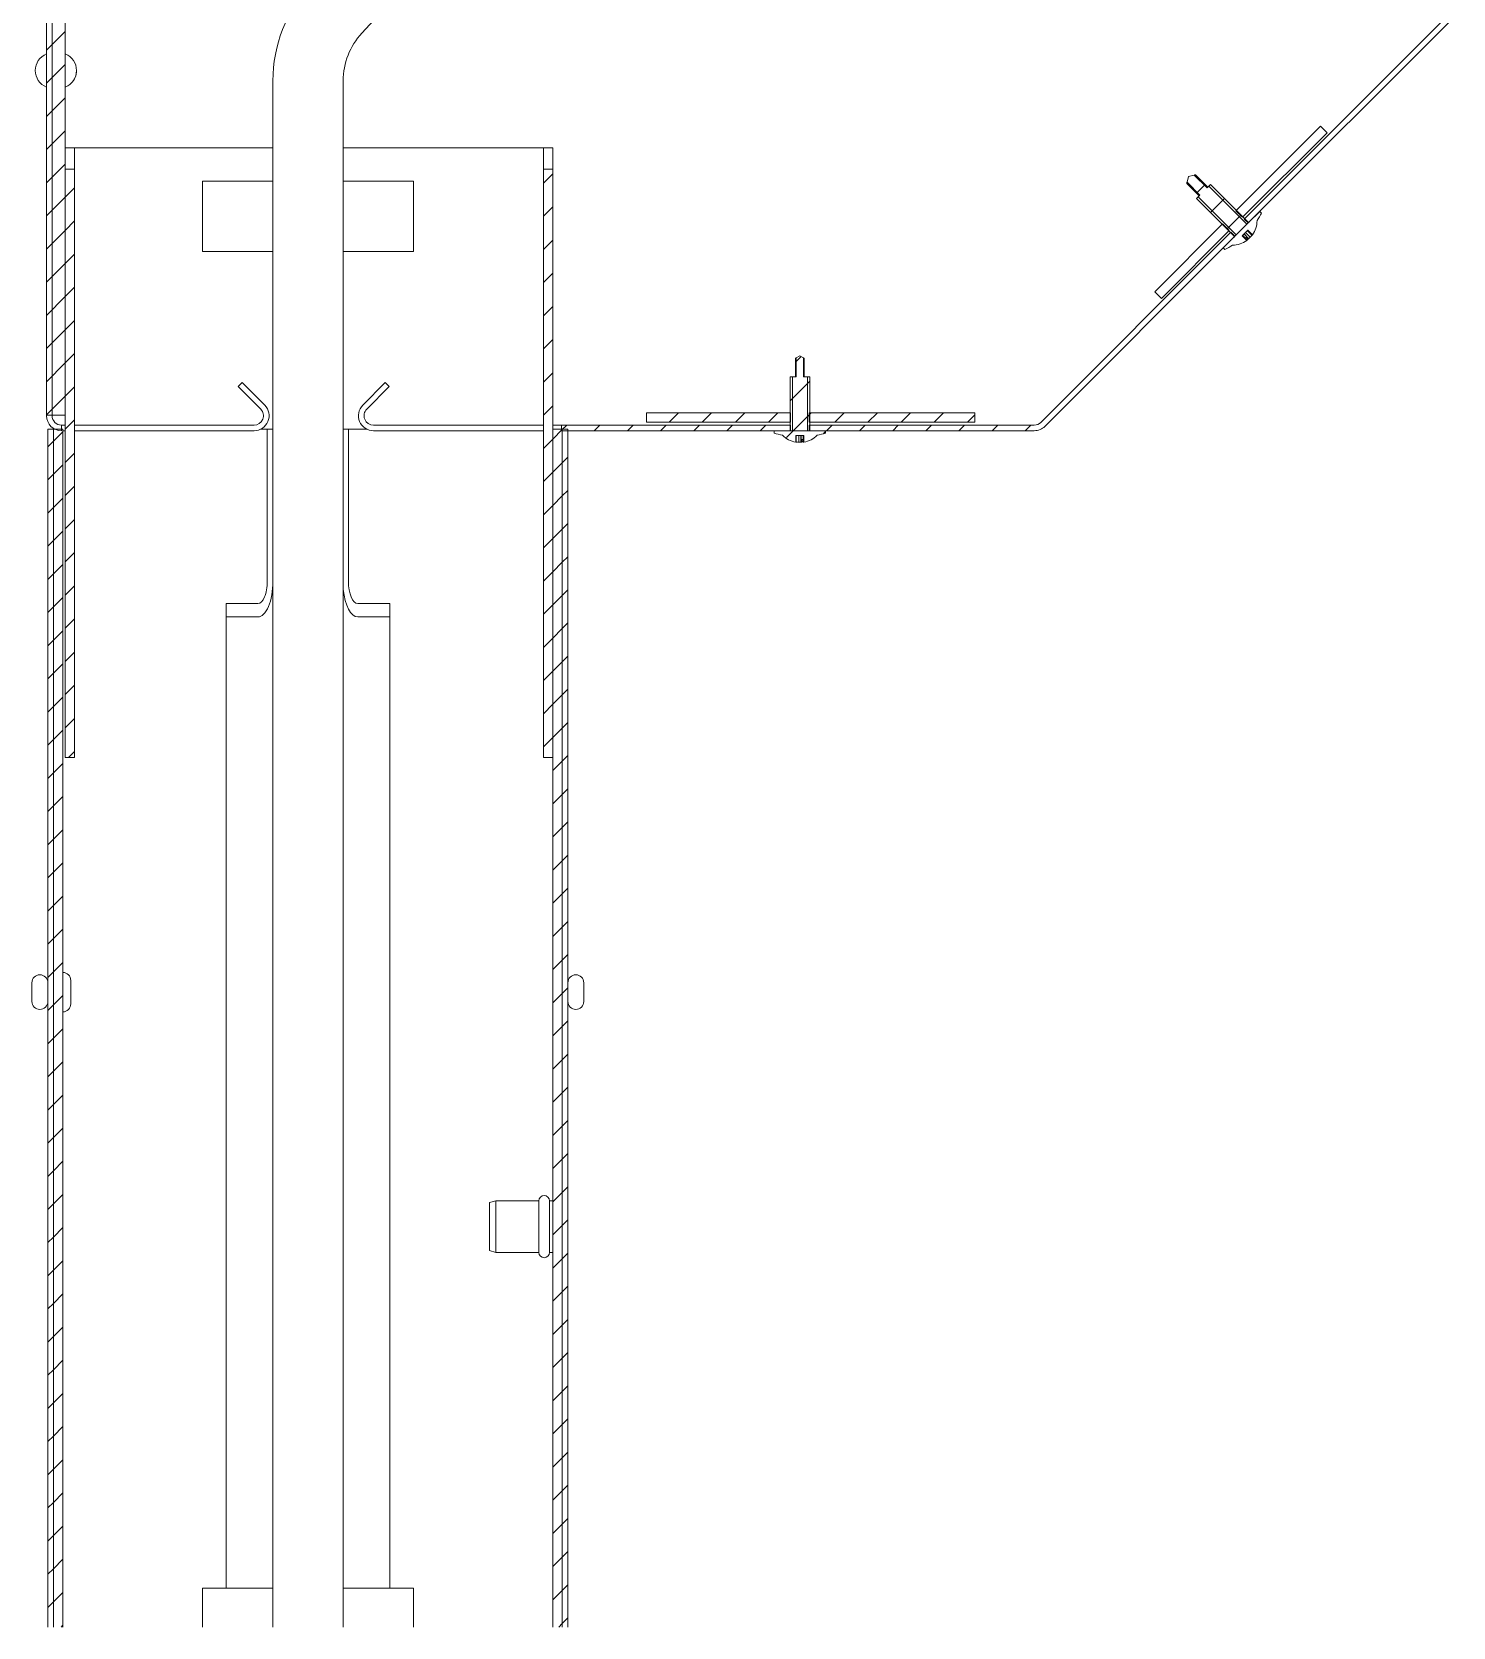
# Model space of a CAD drawing. Header units: millimetres. Extents: x 0 to 420, y 0 to 297.
# Drawn here: x 328.78 to 359.1, y 76.98 to 110.99 of the extents above; entities that cross this region are included whole.
import ezdxf

# ---------------------------------------------------------------- set-up
doc = ezdxf.new("R2010")
doc.units = ezdxf.units.MM
doc.linetypes.add('K5LT_DASHED', pattern=[6, 4, -2])
doc.linetypes.add('K5LT_THIN', pattern=[0])
doc.layers.add('Системный слой', color=7, linetype='Continuous')
pattern_1 = [(45, (0, 0), (-0.3535534, 0.3535534), [])]

msp = doc.modelspace()

# ---------------------------------------------------------------- hatches: boundary and pattern name
at = {"layer": 'Системный слой'}
h = msp.add_hatch(dxfattribs=at)
h.set_pattern_fill('Металл', angle=45, style=0, pattern_type=0)
h.set_pattern_definition(pattern_1)
h.paths.add_polyline_path([(329.09572, 132.16413), (329.21572, 132.16413), (329.2743, 132.30555), (329.41572, 132.36413), (329.41572, 132.48413), (329.20693, 132.40663), (329.09927, 132.21167)])
h.paths.add_polyline_path([(329.21572, 102.80413), (329.09572, 102.80413), (329.17322, 102.59534), (329.36818, 102.48768), (329.41572, 102.48413), (329.41572, 102.60413), (329.2743, 102.66271)])
h.paths.add_polyline_path([(329.41572, 132.48413), (329.41572, 132.36413), (331.09572, 132.36413), (331.09572, 132.48413)])
h.paths.add_polyline_path([(329.09572, 102.80413), (329.21572, 102.80413), (329.21572, 132.16413), (329.09572, 132.16413)])
h = msp.add_hatch(dxfattribs=at)
h.set_pattern_fill('Металл', angle=45, style=0, pattern_type=0)
h.set_pattern_definition(pattern_1)
h.paths.add_polyline_path([(350.38944, 102.57786), (350.30459, 102.66271), (350.16317, 102.60413), (350.16317, 102.48413), (350.37196, 102.56163)])
h.paths.add_polyline_path([(344.96317, 102.60413), (340.08106, 102.60413), (340.08106, 102.48413), (344.96317, 102.48413)])
h.paths.add_polyline_path([(359.09572, 111.41668), (358.97572, 111.41668), (358.91714, 111.27526), (359.00199, 111.19041), (359.09483, 111.39284)])
h.paths.add_polyline_path([(358.77572, 132.48413), (358.77572, 132.36413), (358.91714, 132.30555), (358.97572, 132.16413), (359.09572, 132.16413), (359.01822, 132.37292), (358.82326, 132.48058)])
h.paths.add_polyline_path([(358.97572, 124.96413), (358.97572, 118.61668), (359.09572, 118.61668), (359.09572, 124.96413)])
h.paths.add_polyline_path([(358.77572, 132.36413), (358.77572, 132.48413), (357.09572, 132.48413), (357.09572, 132.36413)])
h.paths.add_polyline_path([(359.09572, 132.16413), (358.97572, 132.16413), (358.97572, 125.36413), (359.09572, 125.36413)])
h.paths.add_polyline_path([(358.97572, 111.41668), (359.09572, 111.41668), (359.09572, 118.21668), (358.97572, 118.21668)])
h.paths.add_polyline_path([(359.00199, 111.19041), (358.91714, 111.27526), (354.64059, 106.99871), (354.72544, 106.91386)])
h.paths.add_polyline_path([(350.30459, 102.66271), (350.38944, 102.57786), (354.4426, 106.63101), (354.35775, 106.71587)])
h.paths.add_polyline_path([(350.16317, 102.48413), (350.16317, 102.60413), (345.36317, 102.60413), (345.36317, 102.48413)])
h = msp.add_hatch(dxfattribs=at)
h.set_pattern_fill('Металл', angle=45, style=0, pattern_type=0)
h.set_pattern_definition(pattern_1)
h.paths.add_polyline_path([(329.49572, 102.81413), (329.49572, 132.21413), (329.09572, 132.21413), (329.09572, 102.81413)])
h = msp.add_hatch(dxfattribs=at)
h.set_pattern_fill('Металл', angle=45, style=0, pattern_type=0)
h.set_pattern_definition(pattern_1)
h.paths.add_polyline_path([(339.89533, 95.51413), (339.89533, 108.06413), (339.69533, 108.06413), (339.69533, 95.51413)])
h.paths.add_polyline_path([(329.49572, 108.06413), (329.49572, 95.51413), (329.69572, 95.51413), (329.69572, 108.06413)])
h = msp.add_hatch(dxfattribs=at)
h.set_pattern_fill('Металл', angle=45, style=0, pattern_type=0)
h.set_pattern_definition(pattern_1)
h.paths.add_polyline_path([(354.391, 106.44219), (354.66672, 106.52104), (354.69603, 106.54064), (354.59484, 106.64183), (354.71462, 106.76162), (354.81582, 106.66042), (354.91303, 106.93021), (354.91426, 106.96545), (355.00828, 107.12599), (354.97293, 107.16134), (354.73251, 106.92093), (353.91934, 107.7341), (353.84706, 107.66182), (353.57369, 107.93519), (353.45265, 107.90381), (353.42127, 107.78277), (353.69464, 107.5094), (353.62235, 107.43712), (354.43553, 106.62394), (354.19511, 106.38353), (354.23047, 106.34817)])
h = msp.add_hatch(dxfattribs=at)
h.set_pattern_fill('Металл', angle=45, style=0, pattern_type=0)
h.set_pattern_definition(pattern_1)
h.paths.add_polyline_path([(344.79317, 102.3871), (345.04388, 102.24789), (345.07483, 102.24163), (345.07483, 102.38413), (345.2515, 102.38413), (345.2515, 102.24163), (345.51015, 102.36548), (345.53317, 102.3871), (345.71317, 102.43413), (345.71317, 102.48413), (345.37317, 102.48413), (345.37317, 103.63413), (345.24263, 103.63413), (345.24263, 104.03739), (345.16317, 104.08413), (345.08371, 104.03739), (345.08371, 103.63413), (344.95317, 103.63413), (344.95317, 102.48413), (344.61317, 102.48413), (344.61317, 102.43413)])
h = msp.add_hatch(dxfattribs=at)
h.set_pattern_fill('Металл', angle=45, style=0, pattern_type=0)
h.set_pattern_definition(pattern_1)
h.paths.add_polyline_path([(348.89533, 102.86413), (345.36317, 102.86413), (345.36317, 102.66413), (348.89533, 102.66413)])
h.paths.add_polyline_path([(344.96317, 102.86413), (341.89533, 102.86413), (341.89533, 102.66413), (344.96317, 102.66413)])
h = msp.add_hatch(dxfattribs=at)
h.set_pattern_fill('Металл', angle=45, style=0, pattern_type=0)
h.set_pattern_definition(pattern_1)
h.paths.add_polyline_path([(329.24411, 76.97547), (329.24411, 102.51413), (329.12411, 102.51413), (329.12411, 76.97547)])
h = msp.add_hatch(dxfattribs=at)
h.set_pattern_fill('Металл', angle=45, style=0, pattern_type=0)
h.set_pattern_definition(pattern_1)
h.paths.add_polyline_path([(340.09533, 76.97547), (340.09533, 102.51413), (339.89533, 102.51413), (339.89533, 76.97547)])
h.paths.add_polyline_path([(329.24411, 102.51413), (329.24411, 76.97547), (329.44411, 76.97547), (329.44411, 102.51413)])
h = msp.add_hatch(dxfattribs=at)
h.set_pattern_fill('Металл', angle=45, style=0, pattern_type=0)
h.set_pattern_definition(pattern_1)
h.paths.add_polyline_path([(340.09533, 102.51413), (340.09533, 76.97547), (340.21533, 76.97547), (340.21533, 102.51413)])

# ---------------------------------------------------------------- linework, layer by layer
at = {"layer": 'Системный слой', "color": 7, "linetype": 'K5LT_THIN', "lineweight": 18}
for p, q in [((329.09572, 102.81413), (329.09572, 132.21413)), ((329.09572, 132.16413), (329.09572, 102.80413)), ((329.21572, 102.80413), (329.21572, 132.16413)), ((329.49572, 102.81413), (329.49572, 132.21413)), ((337.59572, 112.8857), (335.82149, 110.96202)), ((358.91714, 111.27526), (354.64059, 106.99871)), ((354.72544, 106.91386), (359.00199, 111.19041)), ((333.92411, 76.97547), (333.92411, 109.94506)), ((335.42411, 109.94506), (335.42411, 76.97547)), ((356.26729, 108.98068), (354.46295, 107.17634)), ((356.40871, 108.83926), (356.26729, 108.98068)), ((329.69572, 108.51413), (329.49572, 108.51413)), ((329.89572, 108.51413), (329.69572, 108.51413)), ((329.69572, 108.06413), (329.69572, 108.51413)), ((331.44213, 108.51413), (329.89572, 108.51413)), ((331.64213, 108.51413), (331.44213, 108.51413)), ((331.7627, 108.51413), (331.64213, 108.51413)), ((331.8627, 108.51413), (331.7627, 108.51413)), ((333.92411, 108.51413), (331.8627, 108.51413)), ((337.52834, 108.51413), (335.42411, 108.51413)), ((337.62834, 108.51413), (337.52834, 108.51413)), ((337.74892, 108.51413), (337.62834, 108.51413)), ((337.94892, 108.51413), (337.74892, 108.51413)), ((339.49533, 108.51413), (337.94892, 108.51413)), ((339.69533, 108.51413), (339.49533, 108.51413)), ((339.89533, 108.51413), (339.69533, 108.51413)), ((339.69533, 108.51413), (339.69533, 108.06413)), ((339.89533, 108.51413), (339.89533, 108.06413)), ((356.40871, 108.83926), (354.60437, 107.03492)), ((329.49572, 95.51413), (329.49572, 108.06413)), ((329.49572, 108.06413), (329.69572, 108.06413)), ((329.69572, 95.51413), (329.69572, 108.06413)), ((339.69533, 108.06413), (339.89533, 108.06413)), ((339.69533, 108.06413), (339.69533, 95.51413)), ((339.89533, 108.06413), (339.89533, 95.51413)), ((353.45265, 107.90381), (353.42127, 107.78277)), ((353.45265, 107.90381), (353.57369, 107.93519)), ((353.84706, 107.66182), (353.57369, 107.93519)), ((353.86295, 107.67771), (353.60354, 107.93712)), ((333.92411, 107.80589), (332.42411, 107.80589)), ((333.92411, 107.80589), (332.42411, 107.80589)), ((332.42411, 106.30589), (332.42411, 107.80589)), ((336.92411, 107.80589), (335.42411, 107.80589)), ((336.92411, 107.80589), (335.42411, 107.80589)), ((336.92411, 106.30589), (336.92411, 107.80589)), ((353.67874, 107.4935), (353.41933, 107.75291)), ((353.69464, 107.5094), (353.42127, 107.78277)), ((353.42889, 107.77514), (353.42515, 107.75487)), ((353.68263, 107.49739), (353.42515, 107.75487)), ((353.69464, 107.5094), (353.62235, 107.43712)), ((353.68263, 107.49739), (353.65132, 107.55271)), ((353.91934, 107.7341), (353.84706, 107.66182)), ((354.69716, 106.88557), (353.88398, 107.69874)), ((353.91934, 107.7341), (354.73251, 106.92093)), ((353.62235, 107.43712), (354.43553, 106.62394)), ((354.47088, 106.6593), (353.65771, 107.47247)), ((354.46295, 107.17634), (354.60437, 107.03492)), ((354.97293, 107.16134), (354.73251, 106.92093)), ((354.97293, 107.16134), (355.00828, 107.12599)), ((354.18011, 106.8935), (352.73176, 105.44515)), ((354.18011, 106.8935), (354.32153, 106.75208)), ((354.64059, 106.99871), (354.72544, 106.91386)), ((354.35775, 106.71587), (350.30459, 102.66271)), ((350.38944, 102.57786), (354.4426, 106.63101)), ((354.32153, 106.75208), (352.87318, 105.30372)), ((354.43553, 106.62394), (354.19511, 106.38353)), ((354.35775, 106.71587), (354.4426, 106.63101)), ((354.71462, 106.76162), (354.59484, 106.64183)), ((354.59484, 106.64183), (354.69603, 106.54064)), ((354.70883, 106.55048), (354.60616, 106.65315)), ((354.69576, 106.61805), (354.63341, 106.6804)), ((354.73468, 106.58647), (354.63708, 106.68407)), ((354.76927, 106.61091), (354.66659, 106.71359)), ((354.69576, 106.61805), (354.70273, 106.5762)), ((354.80337, 106.65516), (354.70577, 106.75276)), ((354.77417, 106.69645), (354.71181, 106.75881)), ((354.81582, 106.66042), (354.71462, 106.76162)), ((354.77937, 106.69687), (354.77417, 106.69645)), ((354.80598, 106.64762), (354.80136, 106.65224)), ((333.92411, 106.30589), (332.42411, 106.30589)), ((336.92411, 106.30589), (335.42411, 106.30589)), ((336.92411, 106.30589), (335.42411, 106.30589)), ((354.19511, 106.38353), (354.23047, 106.34817)), ((352.73176, 105.44515), (352.87318, 105.30372)), ((345.16317, 104.08413), (345.08371, 104.03739)), ((345.16317, 104.08413), (345.24263, 104.03739)), ((345.06855, 103.63413), (345.06855, 104.01421)), ((345.08371, 103.63413), (345.08371, 104.03739)), ((345.24263, 103.63413), (345.24263, 104.03739)), ((345.25779, 103.63413), (345.25779, 104.01421)), ((333.27041, 103.50944), (333.18556, 103.42458)), ((333.18556, 103.42458), (333.66459, 102.94555)), ((333.74944, 103.03041), (333.27041, 103.50944)), ((336.32102, 103.50944), (335.84199, 103.03041)), ((335.92684, 102.94555), (336.40587, 103.42458)), ((336.40587, 103.42458), (336.32102, 103.50944)), ((345.08371, 103.63413), (344.95317, 103.63413)), ((344.95317, 103.63413), (344.95317, 102.48413)), ((345.00317, 102.48413), (345.00317, 103.63413)), ((345.37317, 103.63413), (345.24263, 103.63413)), ((345.32317, 102.48413), (345.32317, 103.63413)), ((345.37317, 103.63413), (345.37317, 102.48413)), ((329.49572, 102.81413), (329.09572, 102.81413)), ((341.89533, 102.86413), (341.89533, 102.66413)), ((344.96317, 102.86413), (341.89533, 102.86413)), ((344.96317, 102.86413), (344.96317, 102.66413)), ((345.36317, 102.86413), (345.36317, 102.66413)), ((348.89533, 102.86413), (345.36317, 102.86413)), ((348.89533, 102.66413), (348.89533, 102.86413)), ((329.12411, 102.51413), (329.12411, 76.97547)), ((329.12411, 102.51413), (329.24411, 102.51413)), ((329.44411, 102.51413), (329.24411, 102.51413)), ((329.24411, 76.97547), (329.24411, 102.51413)), ((329.24411, 76.97547), (329.24411, 102.51413)), ((329.41572, 102.60413), (329.41572, 102.48413)), ((329.49572, 102.60413), (329.41572, 102.60413)), ((329.44411, 76.97547), (329.44411, 102.51413)), ((329.44411, 102.48413), (329.49572, 102.48413)), ((333.52317, 102.60413), (329.69572, 102.60413)), ((329.69572, 102.48413), (333.52317, 102.48413)), ((333.80411, 102.51413), (333.65845, 102.51413)), ((333.80411, 102.51413), (333.80411, 99.27604)), ((333.80411, 102.51413), (333.92411, 102.51413)), ((335.53533, 102.51413), (335.42411, 102.51413)), ((335.53533, 102.51413), (335.73533, 102.51413)), ((335.53533, 99.27604), (335.53533, 102.51413)), ((335.73533, 102.51413), (335.93299, 102.51413)), ((339.69533, 102.60413), (336.06827, 102.60413)), ((336.06827, 102.48413), (339.69533, 102.48413)), ((340.08106, 102.60413), (339.89533, 102.60413)), ((340.09533, 102.51413), (339.89533, 102.51413)), ((339.89533, 102.51413), (339.89533, 76.97547)), ((344.96317, 102.60413), (340.08106, 102.60413)), ((340.08106, 102.48413), (340.08106, 102.60413)), ((340.08106, 102.48413), (344.96317, 102.48413)), ((340.09533, 102.51413), (340.09533, 76.97547)), ((340.09533, 102.51413), (340.09533, 76.97547)), ((340.21533, 102.51413), (340.09533, 102.51413)), ((340.21533, 76.97547), (340.21533, 102.51413)), ((344.96317, 102.66413), (341.89533, 102.66413)), ((344.95317, 102.48413), (344.61317, 102.48413)), ((344.61317, 102.48413), (344.61317, 102.43413)), ((344.96317, 102.60413), (344.96317, 102.48413)), ((345.2515, 102.38413), (345.07483, 102.38413)), ((345.07483, 102.38413), (345.07483, 102.24163)), ((345.07872, 102.29595), (345.07872, 102.38413)), ((345.08748, 102.2461), (345.08748, 102.38413)), ((345.14351, 102.23893), (345.14351, 102.38413)), ((345.18353, 102.2461), (345.18353, 102.38413)), ((345.18836, 102.29595), (345.18836, 102.38413)), ((345.23109, 102.23893), (345.23109, 102.38413)), ((345.2515, 102.24163), (345.2515, 102.38413)), ((348.89533, 102.66413), (345.36317, 102.66413)), ((345.36317, 102.60413), (345.36317, 102.48413)), ((350.16317, 102.60413), (345.36317, 102.60413)), ((345.36317, 102.48413), (350.16317, 102.48413)), ((345.71317, 102.48413), (345.37317, 102.48413)), ((345.71317, 102.48413), (345.71317, 102.43413)), ((345.07872, 102.29595), (345.07483, 102.29273)), ((345.0815, 102.2461), (345.0815, 102.24756)), ((345.09525, 102.23893), (345.09525, 102.24471)), ((345.21129, 102.26144), (345.18836, 102.29595)), ((332.92411, 98.79985), (332.92411, 98.51413)), ((333.60411, 98.79985), (332.92411, 98.79985)), ((336.41533, 98.79985), (335.73533, 98.79985)), ((336.41533, 98.51413), (336.41533, 98.79985)), ((332.92411, 98.51413), (333.60411, 98.51413)), ((332.92411, 98.51413), (332.92411, 77.80589)), ((335.73533, 98.51413), (336.41533, 98.51413)), ((336.41533, 77.80589), (336.41533, 98.51413)), ((329.49572, 95.51413), (329.69572, 95.51413)), ((339.69533, 95.51413), (339.89533, 95.51413)), ((328.78411, 90.31413), (328.78411, 90.71413)), ((329.61411, 90.26413), (329.61411, 90.76413)), ((340.55533, 90.71413), (340.55533, 90.51413)), ((340.55533, 90.51413), (340.55533, 90.31413)), ((338.54553, 86.02563), (338.67601, 86.06413)), ((338.67601, 86.06413), (338.67601, 84.96413)), ((338.67601, 86.06413), (339.59553, 86.06413)), ((339.59553, 86.06413), (339.59553, 84.96413)), ((339.82553, 86.06413), (339.82553, 84.96413)), ((339.82553, 86.06413), (339.89533, 86.06413)), ((338.54553, 86.02563), (338.54553, 85.00263)), ((338.54553, 85.00263), (338.67601, 84.96413)), ((338.67601, 84.96413), (339.59553, 84.96413)), ((339.82553, 84.96413), (339.89533, 84.96413)), ((333.92411, 77.80589), (332.42411, 77.80589)), ((332.42411, 76.97547), (332.42411, 77.80589)), ((336.92411, 77.80589), (335.42411, 77.80589)), ((336.92411, 76.97547), (336.92411, 77.80589))]:
    msp.add_line(p, q, dxfattribs=at)
at = {"layer": 'Системный слой', "color": 7, "linetype": 'K5LT_DASHED', "lineweight": 18}
for p, q in [((354.73251, 106.92093), (354.43553, 106.62394)), ((354.75019, 106.9386), (354.73251, 106.92093)), ((354.43553, 106.62394), (354.41785, 106.60626)), ((344.95317, 102.48413), (344.92817, 102.48413)), ((345.37317, 102.48413), (344.95317, 102.48413)), ((345.39817, 102.48413), (345.37317, 102.48413))]:
    msp.add_line(p, q, dxfattribs=at)
at = {"layer": 'Системный слой', "color": 7, "linetype": 'K5LT_THIN', "lineweight": 18}
for centre, radius, start, end in [((336.92411, 109.94506), 3, 137.314221, 180), ((336.92411, 109.94506), 1.5, 137.314221, 180), ((329.23572, 110.16413), 0.38, 111.618272, 180), ((329.35316, 110.16413), 0.38255, 0, 68.121818), ((329.23572, 110.16413), 0.38, 180, 248.381728), ((329.35316, 110.16413), 0.38255, 291.878182, 0), ((329.35316, 110.16413), 0.38255, 314.998854, 0), ((354.39029, 106.96616), 0.52397, 324.302913, 359.92252), ((353.39119, 107.96526), 1.82191, 326.717325, 332.570597), ((354.39029, 106.96616), 0.52397, 270.07748, 305.697087), ((354.51488, 106.7546), 0.22579, 313.176021, 315.364552), ((354.43317, 106.8045), 0.35325, 317.483028, 319.737752), ((354.39029, 106.96616), 0.52397, 324.302778, 324.302913), ((353.39119, 107.96526), 1.82191, 297.429403, 303.282675), ((329.41572, 102.80413), 0.32, 180, 270), ((329.41572, 102.80413), 0.2, 180, 270), ((333.52317, 102.80413), 0.32, 270, 45), ((333.52317, 102.80413), 0.2, 270, 45), ((336.06827, 102.80413), 0.32, 135, 270), ((336.06827, 102.80413), 0.2, 135, 270), ((345.16317, 104.17104), 1.82191, 252.429403, 258.282675), ((345.16317, 102.7581), 0.52397, 225.07748, 260.294385), ((345.16317, 102.7581), 0.52397, 279.705615, 314.92252), ((345.16317, 104.17104), 1.82191, 281.717325, 287.570597), ((350.16317, 102.80413), 0.2, 270, 315), ((350.16317, 102.80413), 0.32, 270, 315), ((328.95411, 90.71413), 0.17, 0, 180), ((329.44411, 90.76413), 0.17, 0, 90), ((340.38533, 90.71413), 0.17, 0, 180), ((328.95411, 90.31413), 0.17, 180, 0), ((329.44411, 90.26413), 0.17, 270, 0), ((340.38533, 90.31413), 0.17, 180, 0), ((339.71053, 86.06172), 0.11503, 1.199709, 178.800291), ((339.71053, 84.96654), 0.11503, 181.199709, 358.800291)]:
    msp.add_arc(centre, radius, start, end, dxfattribs=at)
for centre, major_axis, ratio, start_param, end_param in [((354.35895, 106.93481), (0.36796, -0.36796), 0.69034316, 6.17057962, 6.21533349), ((354.41145, 106.98731), (0.36967, -0.36967), 0.51912088, -0.31751859, -0.20360569), ((354.40239, 106.97825), (0.36796, -0.36796), 0.96027479, 6.11064428, 6.21533349), ((354.42021, 106.99607), (0.36796, -0.36796), 0.72348208, 6.10354898, 6.21533349), ((354.36038, 106.93625), (0.36796, -0.36796), 0.72348208, 0.06785182, 0.11260569), ((354.3782, 106.95407), (0.36796, -0.36796), 0.96027479, 0.06785182, 0.17963633), ((354.37745, 106.95331), (0.36967, -0.36967), 0.85470083, 0.20360569, 0.2323043), ((354.43191, 107.00777), (0.36796, -0.36796), 0.27905614, 0.06785182, 0.17900908), ((354.42164, 106.99751), (0.36796, -0.36796), 0.69034316, 0.06785182, 0.11260569), ((345.18006, 102.7581), (0, -0.5228), 0.87582726, 6.05130284, 6.07957962), ((345.13251, 102.7581), (0, -0.5228), 0.48262472, -0.23064131, -0.20360569), ((345.12066, 102.7581), (0, -0.52037), 0.72023169, 6.16061876, 6.21533349), ((345.10365, 102.7581), (0, -0.52037), 0.23832238, -0.17963633, -0.06785182), ((345.17777, 102.7581), (0, -0.52037), 0.9711861, 6.10354898, 6.21533349), ((345.11903, 102.7581), (0, -0.52037), 0.6937336, 0.06785182, 0.17963633), ((345.2073, 102.7581), (0, -0.52037), 0.6937336, 6.16061866, 6.21533349), ((345.14856, 102.7581), (0, -0.52037), 0.9711861, 0.06785182, 0.16403208), ((345.13251, 102.7581), (0, -0.5228), 0.48262472, 0.20360569, 0.31751859), ((345.20568, 102.7581), (0, -0.52037), 0.72023169, 0.06785182, 0.12256664), ((333.60411, 99.27604), (0, -0.47619), 0.42, 0, 1.57079633), ((333.60411, 99.27604), (0, -0.7619), 0.42, 0, 1.57079633), ((335.73533, 99.27604), (0, 0.7619), 0.42, 1.80558507, 3.14159265), ((335.73533, 99.27604), (0, 0.47619), 0.42, 1.57079633, 3.14159265)]:
    msp.add_ellipse(centre, major_axis=major_axis, ratio=ratio, start_param=start_param, end_param=end_param, dxfattribs=at)
for points, knots in [([(353.57369, 107.93519), (353.57803, 107.93631), (353.58549, 107.9379), (353.59285, 107.93872), (353.59716, 107.9388), (353.59982, 107.93862), (353.60214, 107.93809), (353.60318, 107.93749), (353.60354, 107.93712)], [0, 0, 0, 0, 2.94282993, 5.17726877, 5.92602449, 6.98294766, 8.01133328, 9, 9, 9, 9]), ([(353.42127, 107.78277), (353.42031, 107.77908), (353.41893, 107.77282), (353.41788, 107.76532), (353.41759, 107.75996), (353.41786, 107.7562), (353.41851, 107.75398), (353.4191, 107.75315), (353.41933, 107.75291)], [0, 0, 0, 0, 2.46900374, 4.3405366, 5.80378135, 7.20142075, 8.36425373, 9, 9, 9, 9]), ([(353.41933, 107.75291), (353.41969, 107.75255), (353.42054, 107.75212), (353.42242, 107.75253), (353.42411, 107.75383), (353.42515, 107.75487)], [0, 0, 0, 0, 1.8479054, 3.7054071, 6, 6, 6, 6]), ([(353.67999, 107.52402), (353.68063, 107.52184), (353.68144, 107.51896), (353.68259, 107.51429), (353.68331, 107.51093), (353.68389, 107.50719), (353.68415, 107.5045), (353.68416, 107.50205), (353.68396, 107.50024), (353.68351, 107.4986), (353.683, 107.49776), (353.68263, 107.49739)], [0, 0, 0, 0, 2.61974649, 3.48066728, 5.6674499, 6.71758476, 8.14834351, 9.14127395, 10.09110969, 10.86286268, 12, 12, 12, 12]), ([(354.67554, 106.59596), (354.67815, 106.59856), (354.68071, 106.60121), (354.68575, 106.60659), (354.68822, 106.60932), (354.69176, 106.61336), (354.69287, 106.61463), (354.69411, 106.6161), (354.69427, 106.61628), (354.69487, 106.61699), (354.69532, 106.61752), (354.69576, 106.61805)], [5.61572631, 5.61572631, 5.61572631, 5.61572631, 7.20923797, 7.20923797, 8.80282359, 8.80282359, 9.53134572, 9.53134572, 9.63481949, 9.63481949, 9.93389073, 9.93389073, 9.93389073, 9.93389073]), ([(354.77734, 106.6989), (354.77674, 106.69842), (354.77614, 106.69795), (354.77541, 106.6974), (354.7753, 106.69731), (354.77484, 106.69696), (354.77451, 106.6967), (354.77417, 106.69645)], [9.137794479, 9.137794479, 9.137794479, 9.137794479, 9.401455996, 9.401455996, 9.451712573, 9.451712573, 9.596963951, 9.596963951, 9.596963951, 9.596963951]), ([(345.08371, 104.03739), (345.08117, 104.0359), (345.07722, 104.03275), (345.07304, 104.02763), (345.07081, 104.02364), (345.06939, 104.02001), (345.06869, 104.0171), (345.06855, 104.01499), (345.06855, 104.01421)], [0, 0, 0, 0, 2.4962781, 4.37269008, 5.98109344, 6.81803324, 8.19356121, 9, 9, 9, 9]), ([(345.06855, 104.01421), (345.06855, 104.01322), (345.06872, 104.01132), (345.06962, 104.00831), (345.07123, 104.00561), (345.07407, 104.00282), (345.07724, 104.00096), (345.08095, 103.99969), (345.08269, 103.99926), (345.08371, 103.99906)], [0, 0, 0, 0, 1.61210951, 3.13556593, 5.07169391, 6.3707028, 8.49843229, 9.18155614, 10, 10, 10, 10]), ([(345.24263, 104.03739), (345.24457, 104.03625), (345.24744, 104.03411), (345.25099, 104.0305), (345.25371, 104.02693), (345.25601, 104.02271), (345.25745, 104.0184), (345.25779, 104.01552), (345.25779, 104.01421)], [0, 0, 0, 0, 1.91466925, 3.08592518, 4.50415562, 6.02713878, 7.64089946, 9, 9, 9, 9]), ([(345.07872, 102.29595), (345.07833, 102.29588), (345.07794, 102.29584), (345.07742, 102.29575), (345.07728, 102.29574), (345.07638, 102.29561), (345.07561, 102.29551), (345.07483, 102.29541)], [5.40305696, 5.40305696, 5.40305696, 5.40305696, 5.548286698, 5.548286698, 5.598544259, 5.598544259, 5.885747862, 5.885747862, 5.885747862, 5.885747862]), ([(345.23109, 102.29483), (345.22324, 102.29457), (345.21537, 102.29456), (345.20208, 102.29499), (345.19664, 102.29529), (345.19097, 102.29574), (345.19072, 102.29575), (345.18977, 102.29583), (345.18906, 102.29588), (345.18836, 102.29595)], [6.6745358, 6.6745358, 6.6745358, 6.6745358, 8.28581849, 8.28581849, 9.401456, 9.401456, 9.45171257, 9.45171257, 9.59696395, 9.59696395, 9.59696395, 9.59696395]), ([(345.23109, 102.26036), (345.23005, 102.26039), (345.2262, 102.26051), (345.21959, 102.26083), (345.21402, 102.26121), (345.21129, 102.26144)], [0, 0, 0, 0, 0.95842948, 3.5052903, 6, 6, 6, 6])]:
    msp.add_open_spline(points, degree=3, knots=knots, dxfattribs=at)

doc.saveas('drawing.dxf')
